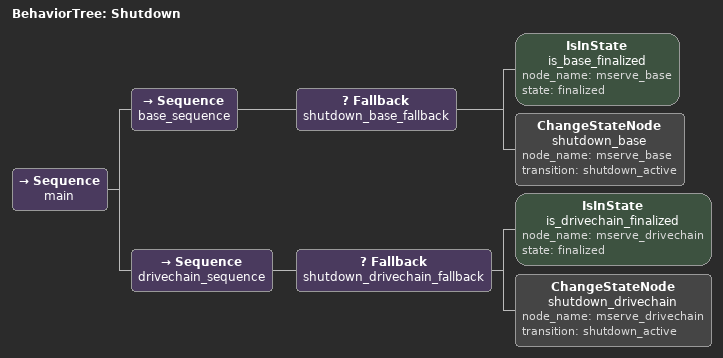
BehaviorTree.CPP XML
<?xml version="1.0" encoding="UTF-8"?>
<!-- drivechain + base only — pairs with bringup_min.xml, see that file's comment. -->
<root BTCPP_format="4">
    <BehaviorTree ID="Shutdown">
        <Sequence name="main">

        <Sequence name="base_sequence">
            <Fallback name="shutdown_base_fallback">
                <IsInState
                    name="is_base_finalized"
                    node_name="mserve_base"
                    state="finalized"
                />
                <ChangeStateNode
                    name="shutdown_base"
                    node_name="mserve_base"
                    transition="shutdown_active"
                />
            </Fallback>
        </Sequence>

        <Sequence name="drivechain_sequence">
            <Fallback name="shutdown_drivechain_fallback">
                <IsInState
                    name="is_drivechain_finalized"
                    node_name="mserve_drivechain"
                    state="finalized"
                />
                <ChangeStateNode
                    name="shutdown_drivechain"
                    node_name="mserve_drivechain"
                    transition="shutdown_active"
                />
            </Fallback>
        </Sequence>

        </Sequence>
    </BehaviorTree>
</root>
